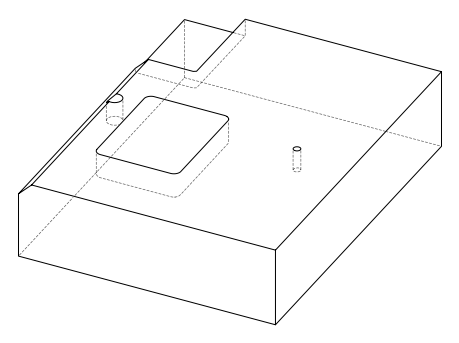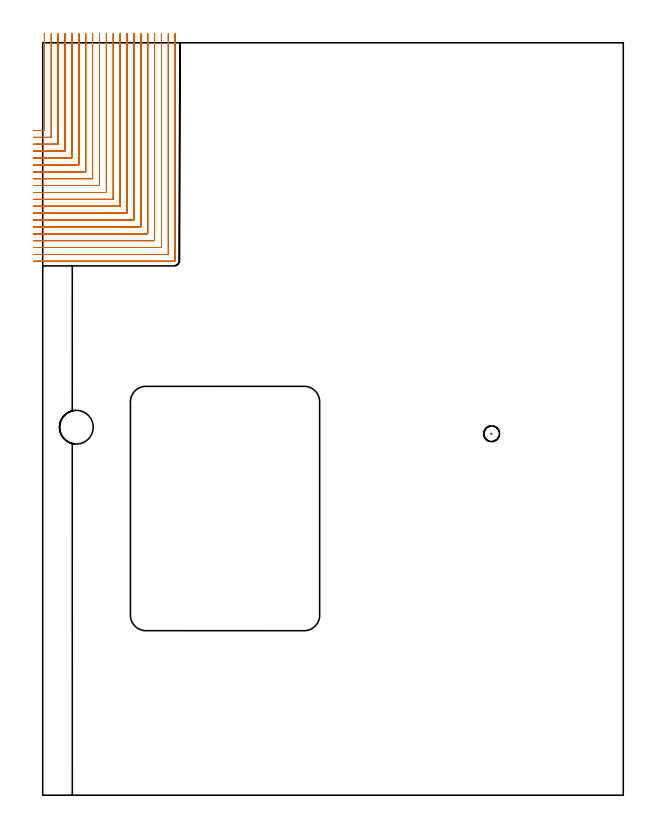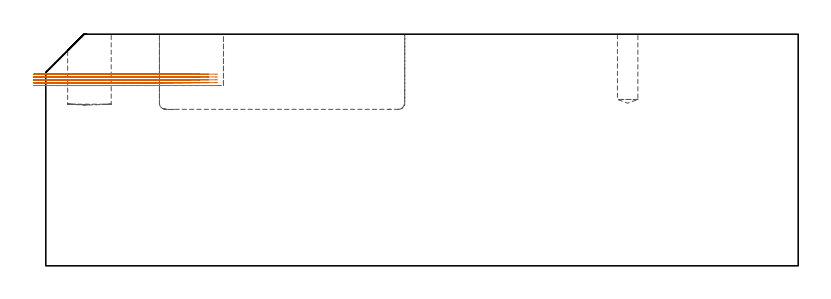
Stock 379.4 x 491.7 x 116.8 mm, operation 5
(PLAN: 6 operations, 5 tool changes, 171 min)
(1 SPOT_DRILL | STEP1POCKET | NXT0321_9005460120000 | 0.03 min | 2 mm3)
(2 DRILL_BLIND_HOLE_INTO_CENTER | STEP1POCKET | NXT0301_074 | 0.15 min | 2775 mm3)
(3 INDEXABLE_INSERT_DRILL_BLIND_HOLE_FROM_SOLID | STEP1POCKET_1 | NXT0302_015 | 0.15 min | 13450 mm3)
(4 AREA_MILL | FG_CHAMFER_SURFACE | UGT0205_001 | 19.66 min | 65425 mm3)
(5 MILL_CORNER_NOTCH_RECTANGULAR | CORNER_NOTCH_RECTANGULAR | NXT0201_008 | Follow Part, ap 1.5, ae 75% | 122.2 min | 336808 mm3)
(6 MILL_RECTANGULAR_POCKET | POCKET_RECTANGULAR_STRAIGHT | UGT0201_095 | Follow Part, ap 5, ae 75% | 28.82 min | 744050 mm3)
(TOOL NXT0321_9005460120000 | NC Spot Drill, 142deg, 12mm, Carbide, Uncoated | D12 PA142 FL30 Z2)
(TOOL NXT0301_074 | Carbide Drill 10.3mm [860.1-1030-031A1-MM 2214] | D10.3 PA140 FL55 Z2)
(TOOL NXT0302_015 | Index. Insert Drill 22mm [880-D2200L25-03] | D22 PA176 FL66 Z2)
(TOOL UGT0205_001 | Chamfer Mill 20 x 3 x 45 deg. | D20 FL50 Z2)
(TOOL NXT0201_008 | ENDMILL 6mm [2P460-0600-NA 1630] | D6 FL26 Z6)
(TOOL UGT0201_095 | End mill 20 mm | D20 R3 FL38 Z4)
(OP 5 MILL_CORNER_NOTCH_RECTANGULAR, part 2 of 2)
G0 Z126.8
X-6. Y366.9
Z96.656
G1 X-3.
X68.303 F500.
G3 X68.6 Y367.197 R0.3
G1 Y494.7
Y497.7 F250.
G0 Z126.8
X-6. Y362.4
Z96.656
G1 X-3.
X72.803 F500.
G3 X73.1 Y362.697 R0.3
G1 Y494.7
Y497.7 F250.
G0 Z126.8
X-6. Y357.9
Z96.656
G1 X-3.
X77.303 F500.
G3 X77.6 Y358.197 R0.3
G1 Y494.7
Y497.7 F250.
G0 Z126.8
X-6. Y353.4
Z96.656
G1 X-3.
X81.803 F500.
G3 X82.1 Y353.697 R0.3
G1 Y494.7
Y497.7 F250.
G0 Z126.8
X-6. Y348.9
Z96.656
G1 X-3.
X85.8 F500.
G3 X86.6 Y349.7 R0.8
G1 Y494.7
Y497.7 F250.
G0 Z126.8
X-6. Y434.4
Z95.217
G1 X-3.
X0.806 F500.
G3 X1.1 Y434.694 R0.3
G1 Y494.7
Y497.7 F250.
G0 Z126.8
X-6. Y429.9
Z95.217
G1 X-3.
X5.306 F500.
G3 X5.6 Y430.194 R0.3
G1 Y494.7
Y497.7 F250.
G0 Z126.8
X-6. Y425.4
Z95.217
G1 X-3.
X9.806 F500.
G3 X10.1 Y425.694 R0.3
G1 Y494.7
Y497.7 F250.
G0 Z126.8
X-6. Y420.9
Z95.217
G1 X-3.
X14.305 F500.
G3 X14.6 Y421.195 R0.3
G1 Y494.7
Y497.7 F250.
G0 Z126.8
X-6. Y416.4
Z95.217
G1 X-3.
X18.805 F500.
G3 X19.1 Y416.695 R0.3
G1 Y494.7
Y497.7 F250.
G0 Z126.8
X-6. Y411.9
Z95.217
G1 X-3.
X23.305 F500.
G3 X23.6 Y412.195 R0.3
G1 Y494.7
Y497.7 F250.
G0 Z126.8
X-6. Y407.4
Z95.217
G1 X-3.
X27.805 F500.
G3 X28.1 Y407.695 R0.3
G1 Y494.7
Y497.7 F250.
G0 Z126.8
X-6. Y402.9
Z95.217
G1 X-3.
X32.305 F500.
G3 X32.6 Y403.195 R0.3
G1 Y494.7
Y497.7 F250.
G0 Z126.8
X-6. Y398.4
Z95.217
G1 X-3.
X36.805 F500.
G3 X37.1 Y398.695 R0.3
G1 Y494.7
Y497.7 F250.
G0 Z126.8
X-6. Y393.9
Z95.217
G1 X-3.
X41.304 F500.
G3 X41.6 Y394.196 R0.3
G1 Y494.7
Y497.7 F250.
G0 Z126.8
X-6. Y389.4
Z95.217
G1 X-3.
X45.804 F500.
G3 X46.1 Y389.696 R0.3
G1 Y494.7
Y497.7 F250.
G0 Z126.8
X-6. Y384.9
Z95.217
G1 X-3.
X50.304 F500.
G3 X50.6 Y385.196 R0.3
G1 Y494.7
Y497.7 F250.
G0 Z126.8
X-6. Y380.4
Z95.217
G1 X-3.
X54.804 F500.
G3 X55.1 Y380.696 R0.3
G1 Y494.7
Y497.7 F250.
G0 Z126.8
X-6. Y375.9
Z95.217
G1 X-3.
X59.304 F500.
G3 X59.6 Y376.196 R0.3
G1 Y494.7
Y497.7 F250.
G0 Z126.8
X-6. Y371.4
Z95.217
G1 X-3.
X63.804 F500.
G3 X64.1 Y371.696 R0.3
G1 Y494.7
Y497.7 F250.
G0 Z126.8
X-6. Y366.9
Z95.217
G1 X-3.
X68.303 F500.
G3 X68.6 Y367.197 R0.3
G1 Y494.7
Y497.7 F250.
G0 Z126.8
X-6. Y362.4
Z95.217
G1 X-3.
X72.803 F500.
G3 X73.1 Y362.697 R0.3
G1 Y494.7
Y497.7 F250.
G0 Z126.8
X-6. Y357.9
Z95.217
G1 X-3.
X77.303 F500.
G3 X77.6 Y358.197 R0.3
G1 Y494.7
Y497.7 F250.
G0 Z126.8
X-6. Y353.4
Z95.217
G1 X-3.
X81.803 F500.
G3 X82.1 Y353.697 R0.3
G1 Y494.7
Y497.7 F250.
G0 Z126.8
X-6. Y348.9
Z95.217
G1 X-3.
X85.8 F500.
G3 X86.6 Y349.7 R0.8
G1 Y494.7
Y497.7 F250.
G0 Z126.8
X-6. Y434.4
Z93.778
G1 X-3.
X0.806 F500.
G3 X1.1 Y434.694 R0.3
G1 Y494.7
Y497.7 F250.
G0 Z126.8
X-6. Y429.9
Z93.778
G1 X-3.
X5.306 F500.
G3 X5.6 Y430.194 R0.3
G1 Y494.7
Y497.7 F250.
G0 Z126.8
X-6. Y425.4
Z93.778
G1 X-3.
X9.806 F500.
G3 X10.1 Y425.694 R0.3
G1 Y494.7
Y497.7 F250.
G0 Z126.8
X-6. Y420.9
Z93.778
G1 X-3.
X14.305 F500.
G3 X14.6 Y421.195 R0.3
G1 Y494.7
Y497.7 F250.
G0 Z126.8
X-6. Y416.4
Z93.778
G1 X-3.
X18.805 F500.
G3 X19.1 Y416.695 R0.3
G1 Y494.7
Y497.7 F250.
G0 Z126.8
X-6. Y411.9
Z93.778
G1 X-3.
X23.305 F500.
G3 X23.6 Y412.195 R0.3
G1 Y494.7
Y497.7 F250.
G0 Z126.8
X-6. Y407.4
Z93.778
G1 X-3.
X27.805 F500.
G3 X28.1 Y407.695 R0.3
G1 Y494.7
Y497.7 F250.
G0 Z126.8
X-6. Y402.9
Z93.778
G1 X-3.
X32.305 F500.
G3 X32.6 Y403.195 R0.3
G1 Y494.7
Y497.7 F250.
G0 Z126.8
X-6. Y398.4
Z93.778
G1 X-3.
X36.805 F500.
G3 X37.1 Y398.695 R0.3
G1 Y494.7
Y497.7 F250.
G0 Z126.8
X-6. Y393.9
Z93.778
G1 X-3.
X41.304 F500.
G3 X41.6 Y394.196 R0.3
G1 Y494.7
Y497.7 F250.
G0 Z126.8
X-6. Y389.4
Z93.778
G1 X-3.
X45.804 F500.
G3 X46.1 Y389.696 R0.3
G1 Y494.7
Y497.7 F250.
G0 Z126.8
X-6. Y384.9
Z93.778
G1 X-3.
X50.304 F500.
G3 X50.6 Y385.196 R0.3
G1 Y494.7
Y497.7 F250.
G0 Z126.8
X-6. Y380.4
Z93.778
G1 X-3.
X54.804 F500.
G3 X55.1 Y380.696 R0.3
G1 Y494.7
Y497.7 F250.
G0 Z126.8
X-6. Y375.9
Z93.778
G1 X-3.
X59.304 F500.
G3 X59.6 Y376.196 R0.3
G1 Y494.7
Y497.7 F250.
G0 Z126.8
X-6. Y371.4
Z93.778
G1 X-3.
X63.804 F500.
G3 X64.1 Y371.696 R0.3
G1 Y494.7
Y497.7 F250.
G0 Z126.8
X-6. Y366.9
Z93.778
G1 X-3.
X68.303 F500.
G3 X68.6 Y367.197 R0.3
G1 Y494.7
Y497.7 F250.
G0 Z126.8
X-6. Y362.4
Z93.778
G1 X-3.
X72.803 F500.
G3 X73.1 Y362.697 R0.3
G1 Y494.7
Y497.7 F250.
G0 Z126.8
X-6. Y357.9
Z93.778
G1 X-3.
X77.303 F500.
G3 X77.6 Y358.197 R0.3
G1 Y494.7
Y497.7 F250.
G0 Z126.8
X-6. Y353.4
Z93.778
G1 X-3.
X81.803 F500.
G3 X82.1 Y353.697 R0.3
G1 Y494.7
Y497.7 F250.
G0 Z126.8
X-6. Y348.9
Z93.778
G1 X-3.
X85.8 F500.
G3 X86.6 Y349.7 R0.8
G1 Y494.7
Y497.7 F250.
G0 Z126.8
X-6. Y434.4
Z92.339
G1 X-3.
X0.806 F500.
G3 X1.1 Y434.694 R0.3
G1 Y494.7
Y497.7 F250.
G0 Z126.8
X-6. Y429.9
Z92.339
G1 X-3.
X5.306 F500.
G3 X5.6 Y430.194 R0.3
G1 Y494.7
Y497.7 F250.
G0 Z126.8
X-6. Y425.4
Z92.339
G1 X-3.
X9.806 F500.
G3 X10.1 Y425.694 R0.3
G1 Y494.7
Y497.7 F250.
G0 Z126.8
X-6. Y420.9
Z92.339
G1 X-3.
X14.305 F500.
G3 X14.6 Y421.195 R0.3
G1 Y494.7
Y497.7 F250.
G0 Z126.8
X-6. Y416.4
Z92.339
G1 X-3.
X18.805 F500.
G3 X19.1 Y416.695 R0.3
G1 Y494.7
Y497.7 F250.
G0 Z126.8
X-6. Y411.9
Z92.339
G1 X-3.
X23.305 F500.
G3 X23.6 Y412.195 R0.3
G1 Y494.7
Y497.7 F250.
G0 Z126.8
X-6. Y407.4
Z92.339
G1 X-3.
X27.805 F500.
G3 X28.1 Y407.695 R0.3
G1 Y494.7
Y497.7 F250.
G0 Z126.8
X-6. Y402.9
Z92.339
G1 X-3.
X32.305 F500.
G3 X32.6 Y403.195 R0.3
G1 Y494.7
Y497.7 F250.
G0 Z126.8
X-6. Y398.4
Z92.339
G1 X-3.
X36.805 F500.
G3 X37.1 Y398.695 R0.3
G1 Y494.7
Y497.7 F250.
G0 Z126.8
X-6. Y393.9
Z92.339
G1 X-3.
X41.304 F500.
G3 X41.6 Y394.196 R0.3
G1 Y494.7
Y497.7 F250.
G0 Z126.8
X-6. Y389.4
Z92.339
G1 X-3.
X45.804 F500.
G3 X46.1 Y389.696 R0.3
G1 Y494.7
Y497.7 F250.
G0 Z126.8
X-6. Y384.9
Z92.339
G1 X-3.
X50.304 F500.
G3 X50.6 Y385.196 R0.3
G1 Y494.7
Y497.7 F250.
G0 Z126.8
X-6. Y380.4
Z92.339
G1 X-3.
X54.804 F500.
G3 X55.1 Y380.696 R0.3
G1 Y494.7
Y497.7 F250.
G0 Z126.8
X-6. Y375.9
Z92.339
G1 X-3.
X59.304 F500.
G3 X59.6 Y376.196 R0.3
G1 Y494.7
Y497.7 F250.
G0 Z126.8
X-6. Y371.4
Z92.339
G1 X-3.
X63.804 F500.
G3 X64.1 Y371.696 R0.3
G1 Y494.7
Y497.7 F250.
G0 Z126.8
X-6. Y366.9
Z92.339
G1 X-3.
X68.303 F500.
G3 X68.6 Y367.197 R0.3
G1 Y494.7
Y497.7 F250.
G0 Z126.8
X-6. Y362.4
Z92.339
G1 X-3.
X72.803 F500.
G3 X73.1 Y362.697 R0.3
G1 Y494.7
Y497.7 F250.
G0 Z126.8
X-6. Y357.9
Z92.339
G1 X-3.
X77.303 F500.
G3 X77.6 Y358.197 R0.3
G1 Y494.7
Y497.7 F250.
G0 Z126.8
X-6. Y353.4
Z92.339
G1 X-3.
X81.803 F500.
G3 X82.1 Y353.697 R0.3
G1 Y494.7
Y497.7 F250.
G0 Z126.8
X-6. Y348.9
Z92.339
G1 X-3.
X85.8 F500.
G3 X86.6 Y349.7 R0.8
G1 Y494.7
Y497.7 F250.
G0 Z126.8
X-6. Y434.4
Z90.9
G1 X-3.
X0.806 F500.
G3 X1.1 Y434.694 R0.3
G1 Y494.7
Y497.7 F250.
G0 Z126.8
X-6. Y429.9
Z90.9
G1 X-3.
X5.306 F500.
G3 X5.6 Y430.194 R0.3
G1 Y494.7
Y497.7 F250.
G0 Z126.8
X-6. Y425.4
Z90.9
G1 X-3.
X9.806 F500.
G3 X10.1 Y425.694 R0.3
G1 Y494.7
Y497.7 F250.
G0 Z126.8
X-6. Y420.9
Z90.9
G1 X-3.
X14.305 F500.
G3 X14.6 Y421.195 R0.3
G1 Y494.7
Y497.7 F250.
G0 Z126.8
X-6. Y416.4
Z90.9
G1 X-3.
X18.805 F500.
G3 X19.1 Y416.695 R0.3
G1 Y494.7
Y497.7 F250.
G0 Z126.8
X-6. Y411.9
Z90.9
G1 X-3.
X23.305 F500.
G3 X23.6 Y412.195 R0.3
G1 Y494.7
Y497.7 F250.
G0 Z126.8
X-6. Y407.4
Z90.9
G1 X-3.
X27.805 F500.
G3 X28.1 Y407.695 R0.3
G1 Y494.7
Y497.7 F250.
G0 Z126.8
X-6. Y402.9
Z90.9
G1 X-3.
X32.305 F500.
G3 X32.6 Y403.195 R0.3
G1 Y494.7
Y497.7 F250.
G0 Z126.8
X-6. Y398.4
Z90.9
G1 X-3.
X36.805 F500.
G3 X37.1 Y398.695 R0.3
G1 Y494.7
Y497.7 F250.
G0 Z126.8
X-6. Y393.9
Z90.9
G1 X-3.
X41.304 F500.
G3 X41.6 Y394.196 R0.3
G1 Y494.7
Y497.7 F250.
G0 Z126.8
X-6. Y389.4
Z90.9
G1 X-3.
X45.804 F500.
G3 X46.1 Y389.696 R0.3
G1 Y494.7
Y497.7 F250.
G0 Z126.8
X-6. Y384.9
Z90.9
G1 X-3.
X50.304 F500.
G3 X50.6 Y385.196 R0.3
G1 Y494.7
Y497.7 F250.
G0 Z126.8
X-6. Y380.4
Z90.9
G1 X-3.
X54.804 F500.
G3 X55.1 Y380.696 R0.3
G1 Y494.7
Y497.7 F250.
G0 Z126.8
X-6. Y375.9
Z90.9
G1 X-3.
X59.304 F500.
G3 X59.6 Y376.196 R0.3
G1 Y494.7
Y497.7 F250.
G0 Z126.8
X-6. Y371.4
Z90.9
G1 X-3.
X63.804 F500.
G3 X64.1 Y371.696 R0.3
G1 Y494.7
Y497.7 F250.
G0 Z126.8
X-6. Y366.9
Z90.9
G1 X-3.
X68.303 F500.
G3 X68.6 Y367.197 R0.3
G1 Y494.7
Y497.7 F250.
G0 Z126.8
X-6. Y362.4
Z90.9
G1 X-3.
X72.803 F500.
G3 X73.1 Y362.697 R0.3
G1 Y494.7
Y497.7 F250.
G0 Z126.8
X-6. Y357.9
Z90.9
G1 X-3.
X77.303 F500.
G3 X77.6 Y358.197 R0.3
G1 Y494.7
Y497.7 F250.
G0 Z126.8
X-6. Y353.4
Z90.9
G1 X-3.
X81.803 F500.
G3 X82.1 Y353.697 R0.3
G1 Y494.7
Y497.7 F250.
G0 Z126.8
X-6. Y348.9
Z90.9
G1 X-3.
X85.8 F500.
G3 X86.6 Y349.7 R0.8
G1 Y494.7
Y497.7 F250.
G0 Z126.8
M5
M2
